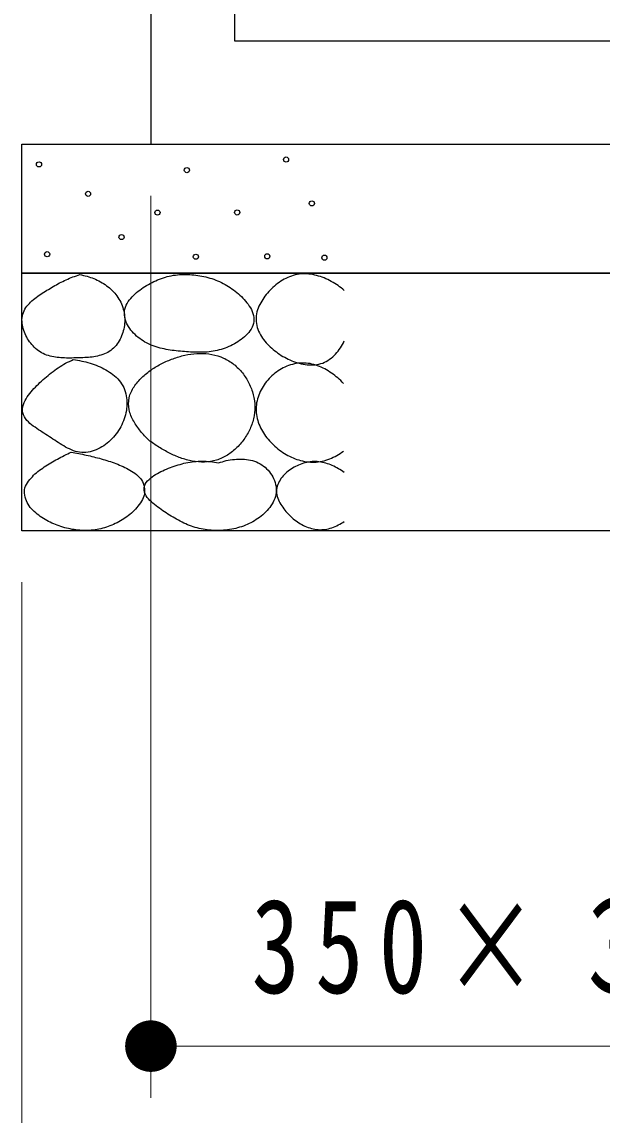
# Model space of a CAD drawing. Units: millimetres on the paper, scale 1:20. Extents: x -385 to 0, y -5 to 267.
# Drawn here: x -171.38 to -160.13, y 51.63 to 72.84 of the extents above; entities that cross this region are included whole.
import ezdxf

# ---------------------------------------------------------------- set-up
doc = ezdxf.new("R2010")
doc.units = ezdxf.units.MM
doc.layers.add('LY_1', color=7, linetype='Continuous', lineweight=13)
doc.styles.add('ＭＳ ゴシック', font='')
doc.styles.get('ＭＳ ゴシック').set_extended_font_data('MS Gothic')

# ---------------------------------------------------------------- blocks, each defined once
blk = doc.blocks.new('filled_dot')
at = {"color": 0, "linetype": 'Continuous', "lineweight": -2, "const_width": 1.25}
blk.add_lwpolyline([(-0.625, 0, 1), (0.625, 0, 1)], format="xyb", close=True, dxfattribs=at)

msp = doc.modelspace()

# ---------------------------------------------------------------- linework, layer by layer
at = {"layer": 'LY_1'}
for p, q in [((-168.88, 69.466), (-168.88, 51.966)), ((-171.38, 61.966), (-171.38, 44.966)), ((-151.38, 52.966), (-168.88, 52.966))]:
    msp.add_line(p, q, dxfattribs=at)
at = {"layer": 'LY_1', "color": 253, "lineweight": 25}
for points in [[(-170.005, 91.966), (-170.005, 88.866), (-168.88, 87.366), (-168.88, 70.466), (-151.38, 70.466), (-151.38, 86.966), (-150.255, 88.466), (-150.255, 91.966), (-152.38, 91.966), (-152.38, 90.466), (-153.005, 90.466), (-153.005, 72.466), (-167.255, 72.466), (-167.255, 90.466), (-167.88, 90.466), (-167.88, 91.966)], [(-171.38, 70.466), (-148.88, 70.466), (-148.88, 67.966), (-171.38, 67.966)], [(-171.38, 67.966), (-148.88, 67.966), (-148.88, 62.966), (-171.38, 62.966)]]:
    msp.add_lwpolyline(points, close=True, dxfattribs=at)
at = {"layer": 'LY_1', "lineweight": 25}
for centre in [(-166.259, 70.17), (-171.05, 70.075), (-168.183, 69.964), (-170.099, 69.504), (-165.759, 69.319), (-168.753, 69.14), (-167.206, 69.143), (-169.45, 68.665), (-170.892, 68.332), (-168.008, 68.284), (-166.624, 68.292), (-165.516, 68.265)]:
    msp.add_circle(centre, 0.05, dxfattribs=at)
for points, knots in [([(-170.258, 67.936), (-170.303, 67.922), (-170.348, 67.908), (-170.393, 67.891), (-170.437, 67.875), (-170.48, 67.856), (-170.523, 67.837), (-170.566, 67.817), (-170.609, 67.796), (-170.651, 67.774), (-170.692, 67.752), (-170.734, 67.728), (-170.775, 67.705), (-170.816, 67.681), (-170.856, 67.657), (-170.896, 67.632), (-170.937, 67.607), (-170.977, 67.583), (-171.016, 67.556), (-171.056, 67.53), (-171.095, 67.503), (-171.132, 67.473), (-171.168, 67.444), (-171.205, 67.413), (-171.237, 67.378), (-171.269, 67.344), (-171.3, 67.307), (-171.323, 67.266), (-171.345, 67.225), (-171.364, 67.179), (-171.373, 67.134), (-171.382, 67.088), (-171.381, 67.039), (-171.377, 66.992), (-171.372, 66.946), (-171.36, 66.899), (-171.346, 66.854), (-171.331, 66.81), (-171.311, 66.766), (-171.289, 66.724), (-171.267, 66.683), (-171.24, 66.643), (-171.211, 66.606), (-171.182, 66.569), (-171.15, 66.533), (-171.115, 66.502), (-171.079, 66.471), (-171.04, 66.443), (-170.999, 66.42), (-170.958, 66.397), (-170.914, 66.379), (-170.869, 66.365), (-170.824, 66.35), (-170.777, 66.341), (-170.73, 66.334), (-170.684, 66.327), (-170.636, 66.323), (-170.589, 66.321), (-170.542, 66.318), (-170.495, 66.318), (-170.447, 66.318), (-170.4, 66.318), (-170.353, 66.319), (-170.305, 66.321), (-170.258, 66.322), (-170.211, 66.323), (-170.164, 66.326), (-170.116, 66.329), (-170.069, 66.332), (-170.022, 66.338), (-169.976, 66.344), (-169.928, 66.352), (-169.883, 66.364), (-169.837, 66.376), (-169.791, 66.39), (-169.749, 66.411), (-169.707, 66.431), (-169.666, 66.457), (-169.63, 66.487), (-169.594, 66.517), (-169.562, 66.553), (-169.534, 66.591), (-169.506, 66.629), (-169.482, 66.671), (-169.463, 66.713), (-169.443, 66.756), (-169.427, 66.801), (-169.415, 66.847), (-169.402, 66.892), (-169.394, 66.939), (-169.39, 66.986), (-169.386, 67.033), (-169.385, 67.081), (-169.39, 67.128), (-169.394, 67.175), (-169.403, 67.222), (-169.416, 67.267), (-169.428, 67.313), (-169.445, 67.357), (-169.466, 67.4), (-169.486, 67.442), (-169.511, 67.483), (-169.538, 67.522), (-169.566, 67.56), (-169.597, 67.596), (-169.63, 67.63), (-169.663, 67.663), (-169.7, 67.694), (-169.738, 67.722), (-169.776, 67.75), (-169.816, 67.775), (-169.857, 67.798), (-169.898, 67.821), (-169.942, 67.841), (-169.985, 67.859), (-170.029, 67.877), (-170.074, 67.892), (-170.119, 67.905), (-170.165, 67.918), (-170.211, 67.927), (-170.258, 67.936)], [0, 0, 0, 0, 1, 1, 1, 2, 2, 2, 3, 3, 3, 4, 4, 4, 5, 5, 5, 6, 6, 6, 7, 7, 7, 8, 8, 8, 9, 9, 9, 10, 10, 10, 11, 11, 11, 12, 12, 12, 13, 13, 13, 14, 14, 14, 15, 15, 15, 16, 16, 16, 17, 17, 17, 18, 18, 18, 19, 19, 19, 20, 20, 20, 21, 21, 21, 22, 22, 22, 23, 23, 23, 24, 24, 24, 25, 25, 25, 26, 26, 26, 27, 27, 27, 28, 28, 28, 29, 29, 29, 30, 30, 30, 31, 31, 31, 32, 32, 32, 33, 33, 33, 34, 34, 34, 35, 35, 35, 36, 36, 36, 37, 37, 37, 38, 38, 38, 39, 39, 39, 40, 40, 40, 40]), ([(-168.287, 67.94), (-168.34, 67.936), (-168.393, 67.932), (-168.445, 67.923), (-168.497, 67.914), (-168.549, 67.902), (-168.6, 67.887), (-168.651, 67.872), (-168.701, 67.854), (-168.75, 67.834), (-168.799, 67.813), (-168.847, 67.79), (-168.894, 67.765), (-168.941, 67.74), (-168.987, 67.713), (-169.031, 67.684), (-169.075, 67.654), (-169.118, 67.623), (-169.158, 67.588), (-169.198, 67.554), (-169.237, 67.517), (-169.271, 67.476), (-169.304, 67.435), (-169.336, 67.391), (-169.357, 67.343), (-169.378, 67.295), (-169.393, 67.241), (-169.395, 67.189), (-169.396, 67.138), (-169.383, 67.083), (-169.366, 67.034), (-169.348, 66.984), (-169.32, 66.937), (-169.29, 66.894), (-169.261, 66.85), (-169.225, 66.81), (-169.188, 66.773), (-169.15, 66.735), (-169.108, 66.701), (-169.065, 66.671), (-169.021, 66.641), (-168.975, 66.615), (-168.927, 66.592), (-168.879, 66.57), (-168.829, 66.551), (-168.779, 66.534), (-168.728, 66.518), (-168.676, 66.505), (-168.625, 66.494), (-168.573, 66.483), (-168.52, 66.475), (-168.468, 66.467), (-168.415, 66.46), (-168.362, 66.455), (-168.309, 66.45), (-168.256, 66.445), (-168.203, 66.441), (-168.15, 66.437), (-168.098, 66.434), (-168.044, 66.431), (-167.991, 66.43), (-167.938, 66.429), (-167.885, 66.429), (-167.832, 66.432), (-167.779, 66.435), (-167.726, 66.44), (-167.674, 66.449), (-167.622, 66.458), (-167.57, 66.47), (-167.519, 66.485), (-167.468, 66.5), (-167.418, 66.519), (-167.369, 66.54), (-167.321, 66.561), (-167.273, 66.586), (-167.228, 66.613), (-167.183, 66.64), (-167.138, 66.67), (-167.097, 66.704), (-167.057, 66.737), (-167.016, 66.774), (-166.984, 66.815), (-166.951, 66.856), (-166.919, 66.902), (-166.902, 66.951), (-166.886, 67), (-166.878, 67.056), (-166.883, 67.107), (-166.888, 67.159), (-166.91, 67.211), (-166.932, 67.258), (-166.955, 67.306), (-166.986, 67.35), (-167.018, 67.392), (-167.05, 67.434), (-167.087, 67.473), (-167.125, 67.51), (-167.162, 67.548), (-167.202, 67.583), (-167.244, 67.616), (-167.286, 67.648), (-167.329, 67.679), (-167.374, 67.707), (-167.419, 67.736), (-167.466, 67.761), (-167.513, 67.784), (-167.561, 67.807), (-167.61, 67.828), (-167.66, 67.846), (-167.71, 67.864), (-167.761, 67.879), (-167.813, 67.892), (-167.864, 67.904), (-167.917, 67.914), (-167.969, 67.922), (-168.022, 67.93), (-168.075, 67.935), (-168.127, 67.938), (-168.18, 67.941), (-168.234, 67.941), (-168.287, 67.94)], [0, 0, 0, 0, 1, 1, 1, 2, 2, 2, 3, 3, 3, 4, 4, 4, 5, 5, 5, 6, 6, 6, 7, 7, 7, 8, 8, 8, 9, 9, 9, 10, 10, 10, 11, 11, 11, 12, 12, 12, 13, 13, 13, 14, 14, 14, 15, 15, 15, 16, 16, 16, 17, 17, 17, 18, 18, 18, 19, 19, 19, 20, 20, 20, 21, 21, 21, 22, 22, 22, 23, 23, 23, 24, 24, 24, 25, 25, 25, 26, 26, 26, 27, 27, 27, 28, 28, 28, 29, 29, 29, 30, 30, 30, 31, 31, 31, 32, 32, 32, 33, 33, 33, 34, 34, 34, 35, 35, 35, 36, 36, 36, 37, 37, 37, 38, 38, 38, 39, 39, 39, 40, 40, 40, 40]), ([(-165.13, 67.631), (-165.17, 67.663), (-165.21, 67.695), (-165.252, 67.724), (-165.294, 67.753), (-165.337, 67.78), (-165.382, 67.805), (-165.427, 67.829), (-165.473, 67.852), (-165.52, 67.871), (-165.568, 67.89), (-165.616, 67.907), (-165.666, 67.92), (-165.715, 67.932), (-165.766, 67.943), (-165.816, 67.947), (-165.867, 67.952), (-165.919, 67.954), (-165.969, 67.949), (-166.02, 67.945), (-166.071, 67.935), (-166.12, 67.921), (-166.168, 67.906), (-166.216, 67.887), (-166.262, 67.864), (-166.308, 67.842), (-166.351, 67.814), (-166.393, 67.785), (-166.435, 67.756), (-166.475, 67.724), (-166.513, 67.689), (-166.55, 67.655), (-166.586, 67.618), (-166.619, 67.579), (-166.653, 67.541), (-166.684, 67.5), (-166.712, 67.457), (-166.739, 67.414), (-166.765, 67.369), (-166.785, 67.322), (-166.805, 67.276), (-166.822, 67.226), (-166.831, 67.177), (-166.84, 67.127), (-166.844, 67.074), (-166.839, 67.024), (-166.835, 66.974), (-166.822, 66.923), (-166.805, 66.875), (-166.788, 66.827), (-166.763, 66.781), (-166.737, 66.738), (-166.71, 66.695), (-166.679, 66.654), (-166.645, 66.615), (-166.612, 66.577), (-166.575, 66.541), (-166.537, 66.507), (-166.499, 66.473), (-166.458, 66.442), (-166.416, 66.413), (-166.374, 66.383), (-166.331, 66.356), (-166.286, 66.332), (-166.241, 66.308), (-166.195, 66.285), (-166.148, 66.266), (-166.1, 66.247), (-166.052, 66.23), (-166.002, 66.217), (-165.953, 66.205), (-165.902, 66.194), (-165.852, 66.189), (-165.801, 66.185), (-165.749, 66.183), (-165.699, 66.188), (-165.648, 66.194), (-165.597, 66.204), (-165.549, 66.221), (-165.502, 66.239), (-165.456, 66.264), (-165.414, 66.293), (-165.373, 66.321), (-165.335, 66.357), (-165.3, 66.394), (-165.265, 66.432), (-165.234, 66.473), (-165.206, 66.515), (-165.178, 66.558), (-165.154, 66.603), (-165.13, 66.649)], [0, 0, 0, 0, 1, 1, 1, 2, 2, 2, 3, 3, 3, 4, 4, 4, 5, 5, 5, 6, 6, 6, 7, 7, 7, 8, 8, 8, 9, 9, 9, 10, 10, 10, 11, 11, 11, 12, 12, 12, 13, 13, 13, 14, 14, 14, 15, 15, 15, 16, 16, 16, 17, 17, 17, 18, 18, 18, 19, 19, 19, 20, 20, 20, 21, 21, 21, 22, 22, 22, 23, 23, 23, 24, 24, 24, 25, 25, 25, 26, 26, 26, 27, 27, 27, 28, 28, 28, 29, 29, 29, 30, 30, 30, 30]), ([(-168.922, 64.724), (-168.858, 64.678), (-168.794, 64.632), (-168.727, 64.59), (-168.661, 64.548), (-168.592, 64.509), (-168.522, 64.474), (-168.451, 64.439), (-168.379, 64.406), (-168.305, 64.38), (-168.231, 64.354), (-168.154, 64.332), (-168.077, 64.318), (-168, 64.304), (-167.92, 64.295), (-167.842, 64.299), (-167.764, 64.302), (-167.684, 64.314), (-167.609, 64.337), (-167.535, 64.359), (-167.462, 64.395), (-167.396, 64.436), (-167.329, 64.477), (-167.267, 64.528), (-167.211, 64.583), (-167.155, 64.637), (-167.104, 64.699), (-167.059, 64.764), (-167.015, 64.828), (-166.976, 64.899), (-166.946, 64.971), (-166.916, 65.043), (-166.892, 65.12), (-166.879, 65.197), (-166.866, 65.274), (-166.862, 65.354), (-166.868, 65.432), (-166.874, 65.51), (-166.89, 65.589), (-166.913, 65.664), (-166.936, 65.738), (-166.968, 65.812), (-167.007, 65.88), (-167.045, 65.949), (-167.091, 66.014), (-167.143, 66.073), (-167.195, 66.131), (-167.254, 66.186), (-167.318, 66.231), (-167.382, 66.276), (-167.453, 66.313), (-167.526, 66.341), (-167.599, 66.369), (-167.678, 66.387), (-167.755, 66.398), (-167.832, 66.409), (-167.913, 66.41), (-167.991, 66.405), (-168.069, 66.401), (-168.148, 66.389), (-168.225, 66.372), (-168.301, 66.355), (-168.377, 66.332), (-168.451, 66.305), (-168.525, 66.278), (-168.598, 66.247), (-168.668, 66.211), (-168.738, 66.175), (-168.806, 66.135), (-168.871, 66.09), (-168.935, 66.046), (-168.999, 65.997), (-169.055, 65.942), (-169.111, 65.887), (-169.166, 65.828), (-169.207, 65.762), (-169.248, 65.696), (-169.286, 65.622), (-169.301, 65.547), (-169.317, 65.472), (-169.316, 65.388), (-169.301, 65.312), (-169.287, 65.237), (-169.251, 65.163), (-169.214, 65.094), (-169.177, 65.025), (-169.129, 64.96), (-169.081, 64.899), (-169.032, 64.837), (-168.977, 64.781), (-168.922, 64.724)], [0, 0, 0, 0, 1, 1, 1, 2, 2, 2, 3, 3, 3, 4, 4, 4, 5, 5, 5, 6, 6, 6, 7, 7, 7, 8, 8, 8, 9, 9, 9, 10, 10, 10, 11, 11, 11, 12, 12, 12, 13, 13, 13, 14, 14, 14, 15, 15, 15, 16, 16, 16, 17, 17, 17, 18, 18, 18, 19, 19, 19, 20, 20, 20, 21, 21, 21, 22, 22, 22, 23, 23, 23, 24, 24, 24, 25, 25, 25, 26, 26, 26, 27, 27, 27, 28, 28, 28, 29, 29, 29, 30, 30, 30, 30]), ([(-170.385, 66.288), (-170.435, 66.265), (-170.486, 66.242), (-170.534, 66.216), (-170.583, 66.19), (-170.63, 66.161), (-170.676, 66.13), (-170.722, 66.1), (-170.767, 66.067), (-170.811, 66.033), (-170.854, 65.999), (-170.897, 65.963), (-170.938, 65.927), (-170.98, 65.89), (-171.021, 65.853), (-171.061, 65.814), (-171.1, 65.775), (-171.139, 65.736), (-171.175, 65.694), (-171.211, 65.652), (-171.247, 65.609), (-171.277, 65.563), (-171.306, 65.516), (-171.337, 65.467), (-171.352, 65.415), (-171.367, 65.363), (-171.377, 65.303), (-171.365, 65.252), (-171.354, 65.201), (-171.318, 65.151), (-171.284, 65.109), (-171.25, 65.067), (-171.204, 65.032), (-171.16, 64.998), (-171.117, 64.964), (-171.07, 64.935), (-171.024, 64.904), (-170.978, 64.873), (-170.93, 64.845), (-170.884, 64.815), (-170.837, 64.784), (-170.791, 64.754), (-170.745, 64.723), (-170.699, 64.693), (-170.653, 64.662), (-170.606, 64.633), (-170.558, 64.605), (-170.511, 64.575), (-170.46, 64.553), (-170.41, 64.53), (-170.358, 64.508), (-170.304, 64.496), (-170.251, 64.485), (-170.194, 64.48), (-170.139, 64.484), (-170.085, 64.488), (-170.03, 64.503), (-169.978, 64.522), (-169.926, 64.54), (-169.876, 64.566), (-169.829, 64.595), (-169.782, 64.623), (-169.737, 64.657), (-169.696, 64.693), (-169.654, 64.73), (-169.615, 64.77), (-169.58, 64.812), (-169.545, 64.854), (-169.512, 64.9), (-169.484, 64.948), (-169.456, 64.995), (-169.432, 65.045), (-169.412, 65.097), (-169.392, 65.148), (-169.375, 65.202), (-169.364, 65.256), (-169.353, 65.31), (-169.346, 65.366), (-169.345, 65.421), (-169.344, 65.476), (-169.347, 65.532), (-169.358, 65.586), (-169.368, 65.64), (-169.384, 65.694), (-169.408, 65.744), (-169.431, 65.793), (-169.462, 65.841), (-169.497, 65.883), (-169.532, 65.926), (-169.573, 65.964), (-169.616, 65.998), (-169.659, 66.033), (-169.707, 66.063), (-169.754, 66.09), (-169.802, 66.118), (-169.853, 66.142), (-169.904, 66.163), (-169.955, 66.184), (-170.007, 66.203), (-170.06, 66.219), (-170.113, 66.235), (-170.167, 66.249), (-170.221, 66.26), (-170.275, 66.272), (-170.33, 66.28), (-170.385, 66.288)], [0, 0, 0, 0, 1, 1, 1, 2, 2, 2, 3, 3, 3, 4, 4, 4, 5, 5, 5, 6, 6, 6, 7, 7, 7, 8, 8, 8, 9, 9, 9, 10, 10, 10, 11, 11, 11, 12, 12, 12, 13, 13, 13, 14, 14, 14, 15, 15, 15, 16, 16, 16, 17, 17, 17, 18, 18, 18, 19, 19, 19, 20, 20, 20, 21, 21, 21, 22, 22, 22, 23, 23, 23, 24, 24, 24, 25, 25, 25, 26, 26, 26, 27, 27, 27, 28, 28, 28, 29, 29, 29, 30, 30, 30, 31, 31, 31, 32, 32, 32, 33, 33, 33, 34, 34, 34, 35, 35, 35, 35]), ([(-165.146, 65.825), (-165.182, 65.861), (-165.218, 65.898), (-165.256, 65.931), (-165.295, 65.965), (-165.335, 65.996), (-165.377, 66.025), (-165.419, 66.054), (-165.462, 66.082), (-165.507, 66.106), (-165.552, 66.129), (-165.599, 66.151), (-165.647, 66.168), (-165.695, 66.185), (-165.744, 66.2), (-165.794, 66.209), (-165.844, 66.217), (-165.896, 66.222), (-165.947, 66.221), (-165.997, 66.22), (-166.049, 66.214), (-166.098, 66.203), (-166.148, 66.192), (-166.197, 66.177), (-166.245, 66.158), (-166.292, 66.139), (-166.338, 66.115), (-166.381, 66.089), (-166.424, 66.062), (-166.466, 66.032), (-166.505, 65.999), (-166.544, 65.966), (-166.58, 65.93), (-166.614, 65.891), (-166.647, 65.853), (-166.678, 65.811), (-166.705, 65.768), (-166.732, 65.725), (-166.756, 65.679), (-166.775, 65.633), (-166.795, 65.586), (-166.811, 65.537), (-166.822, 65.487), (-166.833, 65.437), (-166.84, 65.386), (-166.841, 65.335), (-166.842, 65.285), (-166.837, 65.233), (-166.828, 65.183), (-166.818, 65.133), (-166.803, 65.084), (-166.785, 65.036), (-166.766, 64.989), (-166.743, 64.943), (-166.718, 64.899), (-166.692, 64.855), (-166.663, 64.812), (-166.632, 64.772), (-166.6, 64.732), (-166.566, 64.694), (-166.53, 64.658), (-166.494, 64.622), (-166.456, 64.587), (-166.416, 64.556), (-166.376, 64.524), (-166.334, 64.494), (-166.291, 64.467), (-166.248, 64.441), (-166.203, 64.416), (-166.156, 64.395), (-166.11, 64.373), (-166.062, 64.355), (-166.013, 64.34), (-165.965, 64.325), (-165.914, 64.314), (-165.864, 64.307), (-165.814, 64.3), (-165.762, 64.296), (-165.711, 64.298), (-165.661, 64.3), (-165.609, 64.307), (-165.56, 64.317), (-165.51, 64.328), (-165.461, 64.344), (-165.413, 64.362), (-165.366, 64.38), (-165.32, 64.403), (-165.275, 64.427), (-165.231, 64.452), (-165.188, 64.481), (-165.146, 64.51)], [0, 0, 0, 0, 1, 1, 1, 2, 2, 2, 3, 3, 3, 4, 4, 4, 5, 5, 5, 6, 6, 6, 7, 7, 7, 8, 8, 8, 9, 9, 9, 10, 10, 10, 11, 11, 11, 12, 12, 12, 13, 13, 13, 14, 14, 14, 15, 15, 15, 16, 16, 16, 17, 17, 17, 18, 18, 18, 19, 19, 19, 20, 20, 20, 21, 21, 21, 22, 22, 22, 23, 23, 23, 24, 24, 24, 25, 25, 25, 26, 26, 26, 27, 27, 27, 28, 28, 28, 29, 29, 29, 30, 30, 30, 30]), ([(-170.426, 64.492), (-170.515, 64.449), (-170.605, 64.406), (-170.693, 64.358), (-170.78, 64.31), (-170.867, 64.261), (-170.948, 64.204), (-171.029, 64.147), (-171.116, 64.09), (-171.179, 64.016), (-171.243, 63.943), (-171.316, 63.852), (-171.33, 63.763), (-171.344, 63.674), (-171.307, 63.563), (-171.262, 63.48), (-171.216, 63.397), (-171.132, 63.328), (-171.055, 63.267), (-170.977, 63.206), (-170.887, 63.158), (-170.798, 63.116), (-170.708, 63.074), (-170.612, 63.041), (-170.516, 63.017), (-170.42, 62.994), (-170.32, 62.977), (-170.222, 62.973), (-170.123, 62.968), (-170.022, 62.973), (-169.924, 62.99), (-169.827, 63.007), (-169.73, 63.037), (-169.639, 63.075), (-169.548, 63.113), (-169.458, 63.161), (-169.377, 63.218), (-169.296, 63.274), (-169.216, 63.339), (-169.154, 63.415), (-169.092, 63.49), (-169.023, 63.582), (-169.007, 63.672), (-168.992, 63.762), (-169.014, 63.876), (-169.061, 63.954), (-169.108, 64.033), (-169.206, 64.091), (-169.289, 64.144), (-169.372, 64.196), (-169.467, 64.233), (-169.559, 64.269), (-169.652, 64.306), (-169.748, 64.334), (-169.843, 64.362), (-169.939, 64.389), (-170.036, 64.412), (-170.133, 64.434), (-170.23, 64.456), (-170.328, 64.474), (-170.426, 64.492)], [0, 0, 0, 0, 1, 1, 1, 2, 2, 2, 3, 3, 3, 4, 4, 4, 5, 5, 5, 6, 6, 6, 7, 7, 7, 8, 8, 8, 9, 9, 9, 10, 10, 10, 11, 11, 11, 12, 12, 12, 13, 13, 13, 14, 14, 14, 15, 15, 15, 16, 16, 16, 17, 17, 17, 18, 18, 18, 19, 19, 19, 20, 20, 20, 20]), ([(-167.57, 64.284), (-167.623, 64.294), (-167.675, 64.303), (-167.727, 64.308), (-167.78, 64.313), (-167.832, 64.316), (-167.885, 64.316), (-167.938, 64.317), (-167.991, 64.314), (-168.043, 64.308), (-168.096, 64.303), (-168.148, 64.294), (-168.2, 64.283), (-168.251, 64.273), (-168.303, 64.259), (-168.353, 64.244), (-168.404, 64.229), (-168.454, 64.212), (-168.503, 64.194), (-168.553, 64.175), (-168.602, 64.155), (-168.649, 64.132), (-168.697, 64.109), (-168.745, 64.085), (-168.789, 64.057), (-168.833, 64.029), (-168.879, 64), (-168.916, 63.962), (-168.952, 63.925), (-168.993, 63.881), (-169.006, 63.834), (-169.019, 63.787), (-169.01, 63.728), (-168.992, 63.681), (-168.974, 63.634), (-168.933, 63.593), (-168.898, 63.555), (-168.862, 63.516), (-168.82, 63.483), (-168.779, 63.45), (-168.738, 63.417), (-168.695, 63.386), (-168.651, 63.356), (-168.608, 63.326), (-168.563, 63.297), (-168.519, 63.269), (-168.474, 63.241), (-168.429, 63.214), (-168.382, 63.189), (-168.336, 63.163), (-168.289, 63.138), (-168.241, 63.116), (-168.193, 63.094), (-168.145, 63.074), (-168.095, 63.056), (-168.045, 63.039), (-167.994, 63.023), (-167.943, 63.011), (-167.892, 62.999), (-167.839, 62.989), (-167.787, 62.983), (-167.735, 62.976), (-167.682, 62.972), (-167.629, 62.971), (-167.577, 62.969), (-167.523, 62.971), (-167.471, 62.975), (-167.418, 62.979), (-167.366, 62.986), (-167.314, 62.995), (-167.262, 63.005), (-167.21, 63.017), (-167.16, 63.033), (-167.11, 63.048), (-167.06, 63.066), (-167.012, 63.088), (-166.963, 63.109), (-166.916, 63.134), (-166.871, 63.161), (-166.826, 63.188), (-166.782, 63.218), (-166.741, 63.251), (-166.7, 63.285), (-166.661, 63.32), (-166.626, 63.36), (-166.59, 63.399), (-166.557, 63.441), (-166.53, 63.486), (-166.504, 63.531), (-166.48, 63.58), (-166.466, 63.63), (-166.453, 63.68), (-166.447, 63.735), (-166.45, 63.787), (-166.453, 63.839), (-166.467, 63.892), (-166.485, 63.941), (-166.503, 63.99), (-166.529, 64.037), (-166.559, 64.08), (-166.589, 64.123), (-166.625, 64.164), (-166.665, 64.198), (-166.704, 64.232), (-166.75, 64.262), (-166.797, 64.285), (-166.844, 64.308), (-166.895, 64.325), (-166.946, 64.337), (-166.997, 64.349), (-167.051, 64.354), (-167.103, 64.357), (-167.156, 64.359), (-167.209, 64.357), (-167.261, 64.352), (-167.314, 64.347), (-167.366, 64.338), (-167.418, 64.327), (-167.469, 64.315), (-167.52, 64.3), (-167.57, 64.284)], [0, 0, 0, 0, 1, 1, 1, 2, 2, 2, 3, 3, 3, 4, 4, 4, 5, 5, 5, 6, 6, 6, 7, 7, 7, 8, 8, 8, 9, 9, 9, 10, 10, 10, 11, 11, 11, 12, 12, 12, 13, 13, 13, 14, 14, 14, 15, 15, 15, 16, 16, 16, 17, 17, 17, 18, 18, 18, 19, 19, 19, 20, 20, 20, 21, 21, 21, 22, 22, 22, 23, 23, 23, 24, 24, 24, 25, 25, 25, 26, 26, 26, 27, 27, 27, 28, 28, 28, 29, 29, 29, 30, 30, 30, 31, 31, 31, 32, 32, 32, 33, 33, 33, 34, 34, 34, 35, 35, 35, 36, 36, 36, 37, 37, 37, 38, 38, 38, 39, 39, 39, 40, 40, 40, 40]), ([(-165.13, 64.098), (-165.168, 64.123), (-165.205, 64.148), (-165.244, 64.17), (-165.283, 64.192), (-165.322, 64.213), (-165.363, 64.231), (-165.404, 64.249), (-165.447, 64.266), (-165.489, 64.278), (-165.532, 64.29), (-165.577, 64.3), (-165.621, 64.305), (-165.665, 64.31), (-165.711, 64.311), (-165.755, 64.308), (-165.8, 64.305), (-165.845, 64.297), (-165.888, 64.286), (-165.931, 64.275), (-165.974, 64.26), (-166.015, 64.242), (-166.056, 64.224), (-166.096, 64.204), (-166.134, 64.18), (-166.172, 64.157), (-166.209, 64.131), (-166.243, 64.102), (-166.277, 64.073), (-166.31, 64.041), (-166.337, 64.006), (-166.365, 63.971), (-166.391, 63.933), (-166.409, 63.893), (-166.427, 63.852), (-166.441, 63.807), (-166.444, 63.764), (-166.448, 63.72), (-166.441, 63.673), (-166.43, 63.631), (-166.419, 63.588), (-166.399, 63.546), (-166.378, 63.507), (-166.357, 63.468), (-166.331, 63.431), (-166.304, 63.395), (-166.277, 63.359), (-166.248, 63.325), (-166.217, 63.293), (-166.186, 63.26), (-166.153, 63.229), (-166.119, 63.201), (-166.084, 63.172), (-166.048, 63.145), (-166.01, 63.121), (-165.973, 63.097), (-165.933, 63.075), (-165.893, 63.057), (-165.852, 63.038), (-165.809, 63.022), (-165.766, 63.011), (-165.723, 62.999), (-165.678, 62.991), (-165.634, 62.988), (-165.589, 62.986), (-165.544, 62.988), (-165.5, 62.994), (-165.456, 63), (-165.412, 63.012), (-165.369, 63.026), (-165.327, 63.04), (-165.286, 63.058), (-165.246, 63.079), (-165.206, 63.099), (-165.168, 63.123), (-165.13, 63.147)], [0, 0, 0, 0, 1, 1, 1, 2, 2, 2, 3, 3, 3, 4, 4, 4, 5, 5, 5, 6, 6, 6, 7, 7, 7, 8, 8, 8, 9, 9, 9, 10, 10, 10, 11, 11, 11, 12, 12, 12, 13, 13, 13, 14, 14, 14, 15, 15, 15, 16, 16, 16, 17, 17, 17, 18, 18, 18, 19, 19, 19, 20, 20, 20, 21, 21, 21, 22, 22, 22, 23, 23, 23, 24, 24, 24, 25, 25, 25, 25])]:
    msp.add_open_spline(points, degree=3, knots=knots, dxfattribs=at)

# ---------------------------------------------------------------- block references
at = {"layer": 'LY_1', "xscale": 0.4, "yscale": 0.4}
msp.add_blockref('filled_dot', (-168.88, 52.966), dxfattribs=at)

# ---------------------------------------------------------------- texts
at = {"layer": 'LY_1', "insert": (-160.13, 53.966), "char_height": 1.833, "attachment_point": 8, "style": 'ＭＳ ゴシック'}
msp.add_mtext('\\T1.32;\\W0.75;350×３５０', dxfattribs=at)

doc.saveas('drawing.dxf')
